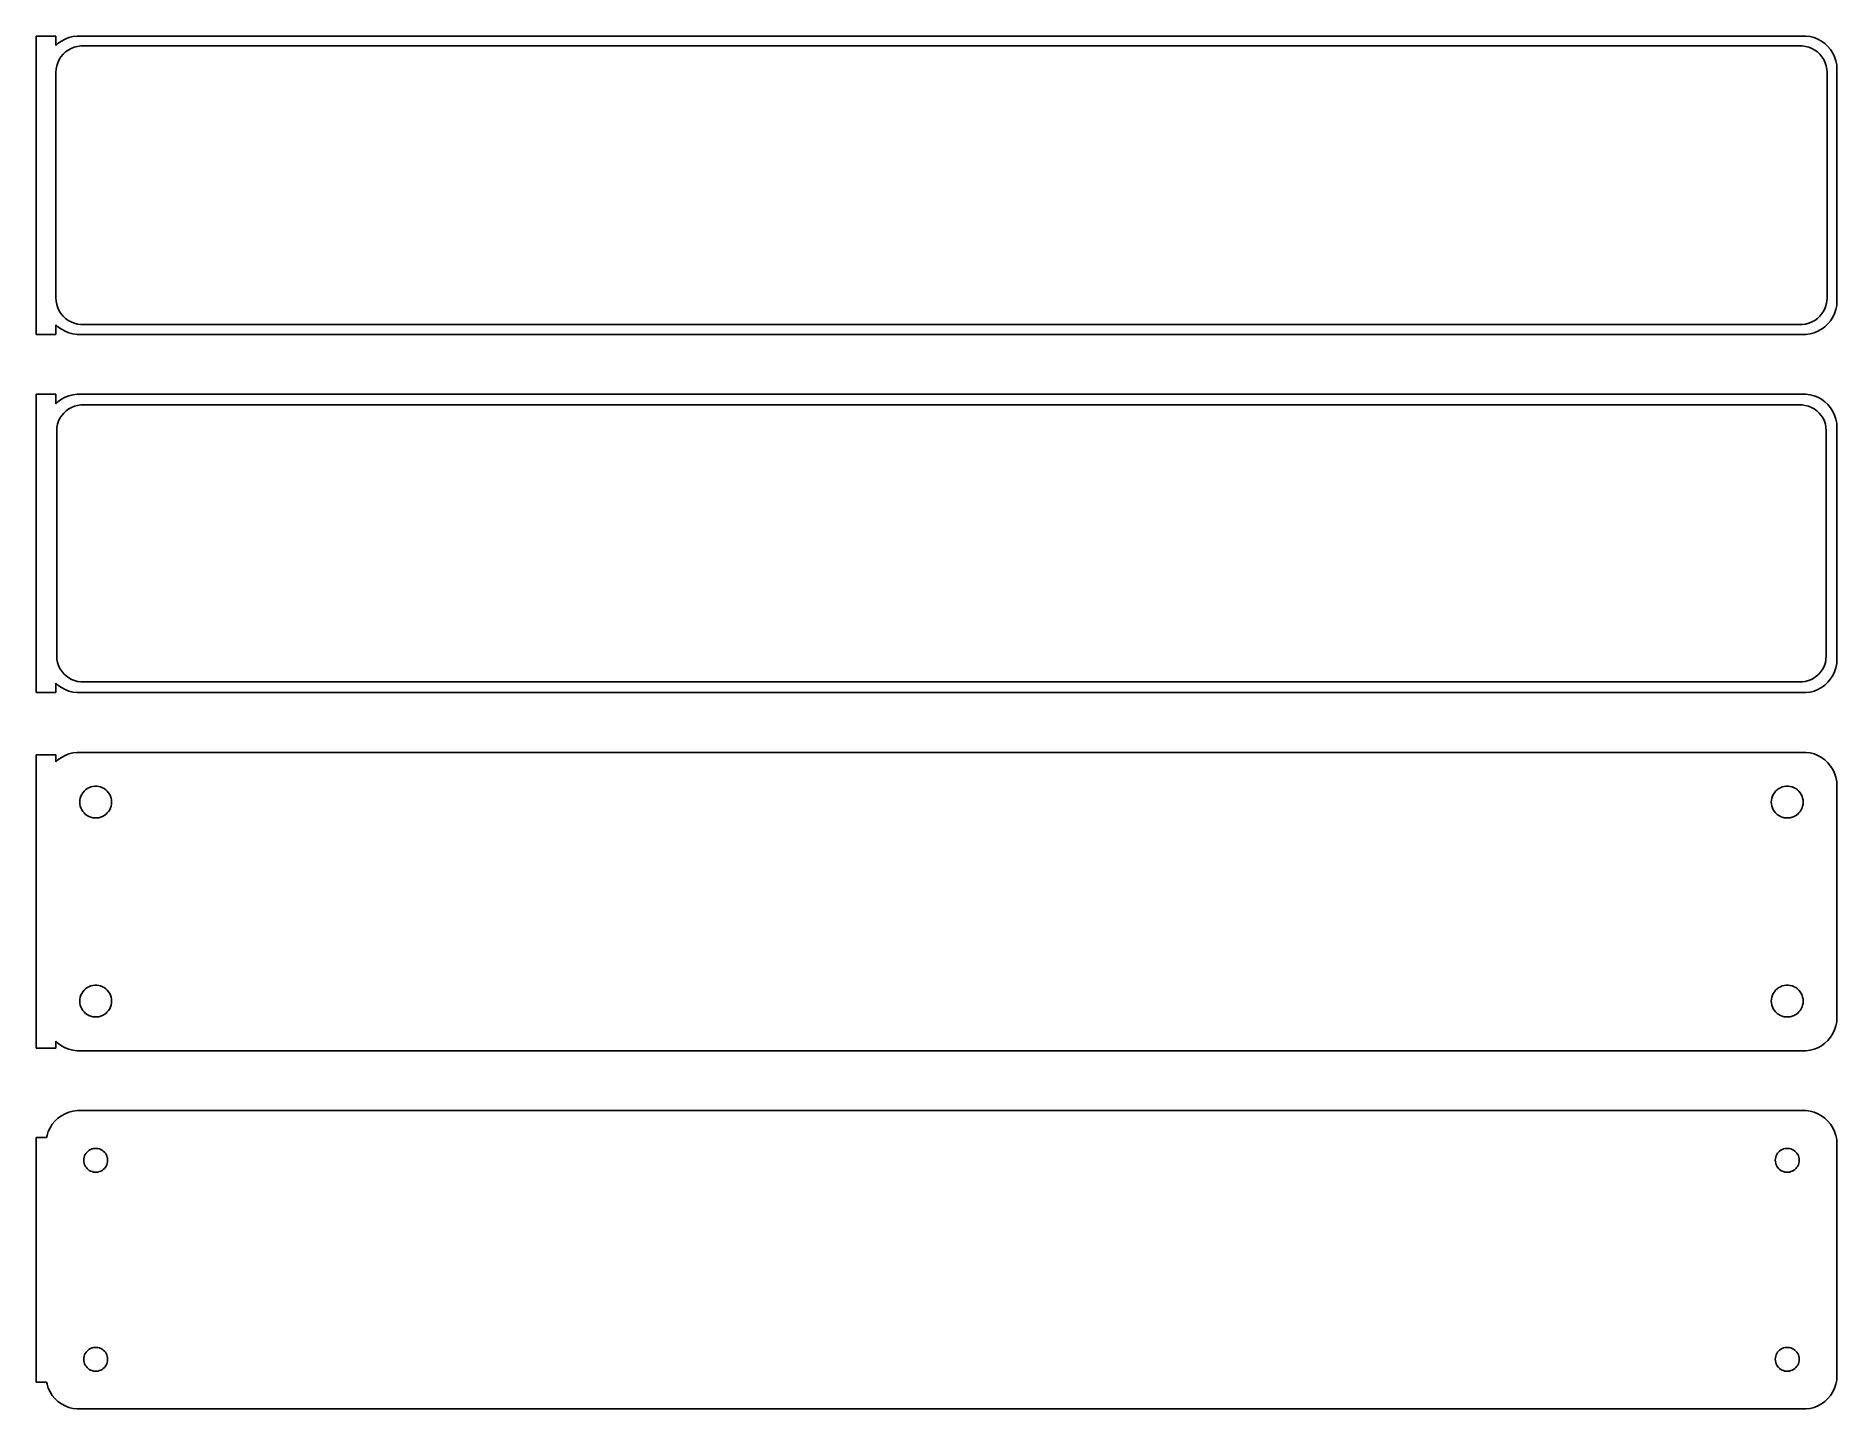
# Model space of a CAD drawing. Header units: metres. Extents: x -136 to 135, y 140 to 346.
import ezdxf

# ---------------------------------------------------------------- set-up
doc = ezdxf.new("R2010")
doc.units = ezdxf.units.M

msp = doc.modelspace()

# ---------------------------------------------------------------- linework, layer by layer
for p, q in [((-133.5, 346.49), (-136.5, 346.49)), ((-136.5, 346.49), (-136.5, 301.51)), ((-133.5, 345.059), (-133.5, 346.49)), ((-133.187, 345.353), (-133.5, 345.059)), ((-132.679, 345.722), (-133.187, 345.353)), ((-132.129, 346.024), (-132.679, 345.722)), ((-131.545, 346.255), (-132.129, 346.024)), ((-130.937, 346.411), (-131.545, 346.255)), ((-130.314, 346.49), (-130.937, 346.411)), ((-130.736, 344.804), (-130.25, 344.929)), ((130.314, 346.49), (-130.314, 346.49)), ((-130.25, 344.929), (-129.751, 344.992)), ((-129.751, 344.992), (129.751, 344.992)), ((129.751, 344.992), (130.25, 344.929)), ((130.25, 344.929), (130.736, 344.804)), ((130.937, 346.411), (130.314, 346.49)), ((131.545, 346.255), (130.937, 346.411)), ((132.129, 346.024), (131.545, 346.255)), ((132.679, 345.722), (132.129, 346.024)), ((133.187, 345.353), (132.679, 345.722)), ((133.645, 344.923), (133.187, 345.353)), ((134.045, 344.439), (133.645, 344.923)), ((-133.374, 341.995), (-133.219, 342.472)), ((-133.219, 342.472), (-133.005, 342.927)), ((-133.005, 342.927), (-132.736, 343.351)), ((-132.736, 343.351), (-132.416, 343.738)), ((-132.416, 343.738), (-132.05, 344.082)), ((-132.05, 344.082), (-131.643, 344.377)), ((-131.643, 344.377), (-131.203, 344.619)), ((-131.203, 344.619), (-130.736, 344.804)), ((130.736, 344.804), (131.203, 344.619)), ((131.203, 344.619), (131.643, 344.377)), ((131.643, 344.377), (132.05, 344.082)), ((132.05, 344.082), (132.416, 343.738)), ((132.416, 343.738), (132.736, 343.351)), ((132.736, 343.351), (133.005, 342.927)), ((133.005, 342.927), (133.219, 342.472)), ((133.219, 342.472), (133.374, 341.995)), ((134.382, 343.909), (134.045, 344.439)), ((134.649, 343.341), (134.382, 343.909)), ((134.843, 342.743), (134.649, 343.341)), ((134.961, 342.127), (134.843, 342.743)), ((135, 341.5), (134.961, 342.127)), ((-133.5, 341), (-133.468, 341.501)), ((-133.5, 307), (-133.5, 341)), ((-133.468, 341.501), (-133.374, 341.995)), ((133.374, 341.995), (133.468, 341.501)), ((133.468, 341.501), (133.5, 341)), ((133.5, 341), (133.5, 307)), ((135, 306.5), (135, 341.5)), ((-133.468, 306.499), (-133.5, 307)), ((133.5, 307), (133.468, 306.499)), ((-133.374, 306.005), (-133.468, 306.499)), ((-133.219, 305.528), (-133.374, 306.005)), ((-133.005, 305.073), (-133.219, 305.528)), ((-132.736, 304.649), (-133.005, 305.073)), ((-132.416, 304.262), (-132.736, 304.649)), ((-132.05, 303.918), (-132.416, 304.262)), ((132.416, 304.262), (132.05, 303.918)), ((132.736, 304.649), (132.416, 304.262)), ((133.005, 305.073), (132.736, 304.649)), ((133.219, 305.528), (133.005, 305.073)), ((133.374, 306.005), (133.219, 305.528)), ((133.468, 306.499), (133.374, 306.005)), ((134.045, 303.561), (134.382, 304.091)), ((134.382, 304.091), (134.649, 304.659)), ((134.649, 304.659), (134.843, 305.257)), ((134.843, 305.257), (134.961, 305.873)), ((134.961, 305.873), (135, 306.5)), ((-136.5, 301.51), (-133.5, 301.51)), ((-133.5, 302.941), (-133.187, 302.647)), ((-133.5, 301.51), (-133.5, 302.941)), ((-133.187, 302.647), (-132.679, 302.278)), ((-132.679, 302.278), (-132.129, 301.976)), ((-132.129, 301.976), (-131.545, 301.745)), ((-131.643, 303.623), (-132.05, 303.918)), ((-131.203, 303.381), (-131.643, 303.623)), ((-131.545, 301.745), (-130.937, 301.589)), ((-130.736, 303.196), (-131.203, 303.381)), ((-130.937, 301.589), (-130.314, 301.51)), ((-130.25, 303.071), (-130.736, 303.196)), ((-130.314, 301.51), (130.314, 301.51)), ((-129.751, 303.008), (-130.25, 303.071)), ((129.751, 303.008), (-129.751, 303.008)), ((130.25, 303.071), (129.751, 303.008)), ((130.736, 303.196), (130.25, 303.071)), ((130.314, 301.51), (130.937, 301.589)), ((131.203, 303.381), (130.736, 303.196)), ((130.937, 301.589), (131.545, 301.745)), ((131.643, 303.623), (131.203, 303.381)), ((131.545, 301.745), (132.129, 301.976)), ((132.05, 303.918), (131.643, 303.623)), ((132.129, 301.976), (132.679, 302.278)), ((132.679, 302.278), (133.187, 302.647)), ((133.187, 302.647), (133.645, 303.077)), ((133.645, 303.077), (134.045, 303.561)), ((-133.5, 292.49), (-136.5, 292.49)), ((-136.5, 292.49), (-136.5, 247.51)), ((-133.5, 291.059), (-133.5, 292.49)), ((-133.187, 291.353), (-133.5, 291.059)), ((-132.679, 291.722), (-133.187, 291.353)), ((-132.129, 292.024), (-132.679, 291.722)), ((-131.545, 292.255), (-132.129, 292.024)), ((-130.937, 292.411), (-131.545, 292.255)), ((-131.149, 290.504), (-130.697, 290.683)), ((-130.314, 292.49), (-130.937, 292.411)), ((-130.697, 290.683), (-130.226, 290.804)), ((130.314, 292.49), (-130.314, 292.49)), ((-130.226, 290.804), (-129.743, 290.865)), ((-129.743, 290.865), (129.743, 290.865)), ((129.743, 290.865), (130.226, 290.804)), ((130.226, 290.804), (130.697, 290.683)), ((130.937, 292.411), (130.314, 292.49)), ((130.697, 290.683), (131.149, 290.504)), ((131.545, 292.255), (130.937, 292.411)), ((132.129, 292.024), (131.545, 292.255)), ((132.679, 291.722), (132.129, 292.024)), ((133.187, 291.353), (132.679, 291.722)), ((133.645, 290.923), (133.187, 291.353)), ((134.045, 290.439), (133.645, 290.923)), ((-133.342, 287.485), (-133.251, 287.963)), ((-133.251, 287.963), (-133.101, 288.426)), ((-133.101, 288.426), (-132.894, 288.866)), ((-132.894, 288.866), (-132.633, 289.276)), ((-132.633, 289.276), (-132.323, 289.651)), ((-132.323, 289.651), (-131.969, 289.984)), ((-131.969, 289.984), (-131.575, 290.27)), ((-131.575, 290.27), (-131.149, 290.504)), ((131.149, 290.504), (131.575, 290.27)), ((131.575, 290.27), (131.969, 289.984)), ((131.969, 289.984), (132.323, 289.651)), ((132.323, 289.651), (132.633, 289.276)), ((132.633, 289.276), (132.894, 288.866)), ((132.894, 288.866), (133.101, 288.426)), ((133.101, 288.426), (133.251, 287.963)), ((133.251, 287.963), (133.342, 287.485)), ((134.382, 289.909), (134.045, 290.439)), ((134.649, 289.341), (134.382, 289.909)), ((134.843, 288.743), (134.649, 289.341)), ((134.961, 288.127), (134.843, 288.743)), ((135, 287.5), (134.961, 288.127)), ((-133.373, 287), (-133.342, 287.485)), ((-133.373, 253), (-133.373, 287)), ((133.342, 287.485), (133.373, 287)), ((133.373, 287), (133.373, 253)), ((135, 252.5), (135, 287.5)), ((-133.342, 252.515), (-133.373, 253)), ((-133.251, 252.037), (-133.342, 252.515)), ((133.342, 252.515), (133.251, 252.037)), ((133.373, 253), (133.342, 252.515)), ((134.961, 251.873), (135, 252.5)), ((-133.101, 251.574), (-133.251, 252.037)), ((-132.894, 251.134), (-133.101, 251.574)), ((-132.633, 250.724), (-132.894, 251.134)), ((-132.323, 250.349), (-132.633, 250.724)), ((-131.969, 250.016), (-132.323, 250.349)), ((-131.575, 249.73), (-131.969, 250.016)), ((131.969, 250.016), (131.575, 249.73)), ((132.323, 250.349), (131.969, 250.016)), ((132.633, 250.724), (132.323, 250.349)), ((132.894, 251.134), (132.633, 250.724)), ((133.101, 251.574), (132.894, 251.134)), ((133.251, 252.037), (133.101, 251.574)), ((134.045, 249.561), (134.382, 250.091)), ((134.382, 250.091), (134.649, 250.659)), ((134.649, 250.659), (134.843, 251.257)), ((134.843, 251.257), (134.961, 251.873)), ((-136.5, 247.51), (-133.5, 247.51)), ((-133.5, 248.941), (-133.187, 248.647)), ((-133.5, 247.51), (-133.5, 248.941)), ((-133.187, 248.647), (-132.679, 248.278)), ((-132.679, 248.278), (-132.129, 247.976)), ((-132.129, 247.976), (-131.545, 247.745)), ((-131.149, 249.496), (-131.575, 249.73)), ((-131.545, 247.745), (-130.937, 247.589)), ((-130.697, 249.317), (-131.149, 249.496)), ((-130.937, 247.589), (-130.314, 247.51)), ((-130.226, 249.196), (-130.697, 249.317)), ((-130.314, 247.51), (130.314, 247.51)), ((-129.743, 249.135), (-130.226, 249.196)), ((129.743, 249.135), (-129.743, 249.135)), ((130.226, 249.196), (129.743, 249.135)), ((130.697, 249.317), (130.226, 249.196)), ((130.314, 247.51), (130.937, 247.589)), ((131.149, 249.496), (130.697, 249.317)), ((130.937, 247.589), (131.545, 247.745)), ((131.575, 249.73), (131.149, 249.496)), ((131.545, 247.745), (132.129, 247.976)), ((132.129, 247.976), (132.679, 248.278)), ((132.679, 248.278), (133.187, 248.647)), ((133.187, 248.647), (133.645, 249.077)), ((133.645, 249.077), (134.045, 249.561)), ((-133.5, 238.115), (-136.5, 238.115)), ((-136.5, 238.115), (-136.5, 193.885)), ((-133.5, 237.059), (-133.5, 238.115)), ((-133.187, 237.353), (-133.5, 237.059)), ((-132.679, 237.722), (-133.187, 237.353)), ((-132.129, 238.024), (-132.679, 237.722)), ((-131.545, 238.255), (-132.129, 238.024)), ((-130.937, 238.411), (-131.545, 238.255)), ((-130.314, 238.49), (-130.937, 238.411)), ((130.314, 238.49), (-130.314, 238.49)), ((130.937, 238.411), (130.314, 238.49)), ((131.545, 238.255), (130.937, 238.411)), ((132.129, 238.024), (131.545, 238.255)), ((132.679, 237.722), (132.129, 238.024)), ((133.187, 237.353), (132.679, 237.722)), ((133.645, 236.923), (133.187, 237.353)), ((134.045, 236.439), (133.645, 236.923)), ((134.382, 235.909), (134.045, 236.439)), ((134.649, 235.341), (134.382, 235.909)), ((134.843, 234.743), (134.649, 235.341)), ((134.961, 234.127), (134.843, 234.743)), ((135, 233.5), (134.961, 234.127)), ((135, 198.5), (135, 233.5)), ((-129.9, 231), (-129.881, 231.301)), ((-129.881, 230.699), (-129.9, 231)), ((-129.881, 231.301), (-129.825, 231.597)), ((-129.825, 231.597), (-129.731, 231.883)), ((-129.731, 231.883), (-129.603, 232.156)), ((-129.603, 232.156), (-129.442, 232.411)), ((-129.442, 232.411), (-129.25, 232.643)), ((-129.25, 232.643), (-129.03, 232.849)), ((-129.03, 232.849), (-128.786, 233.026)), ((-128.786, 233.026), (-128.522, 233.172)), ((-128.522, 233.172), (-128.242, 233.283)), ((-128.242, 233.283), (-127.95, 233.357)), ((-127.95, 233.357), (-127.651, 233.395)), ((-127.651, 233.395), (-127.349, 233.395)), ((-127.349, 233.395), (-127.05, 233.357)), ((-127.05, 233.357), (-126.758, 233.283)), ((-126.758, 233.283), (-126.478, 233.172)), ((-126.478, 233.172), (-126.214, 233.026)), ((-126.214, 233.026), (-125.97, 232.849)), ((-125.97, 232.849), (-125.75, 232.643)), ((-125.75, 232.643), (-125.558, 232.411)), ((-125.558, 232.411), (-125.397, 232.156)), ((-125.397, 232.156), (-125.269, 231.883)), ((-125.269, 231.883), (-125.175, 231.597)), ((-125.175, 231.597), (-125.119, 231.301)), ((-125.119, 231.301), (-125.1, 231)), ((-125.1, 231), (-125.119, 230.699)), ((125.1, 231), (125.119, 231.301)), ((125.119, 230.699), (125.1, 231)), ((125.119, 231.301), (125.175, 231.597)), ((125.175, 231.597), (125.269, 231.883)), ((125.269, 231.883), (125.397, 232.156)), ((125.397, 232.156), (125.558, 232.411)), ((125.558, 232.411), (125.75, 232.643)), ((125.75, 232.643), (125.97, 232.849)), ((125.97, 232.849), (126.214, 233.026)), ((126.214, 233.026), (126.478, 233.172)), ((126.478, 233.172), (126.758, 233.283)), ((126.758, 233.283), (127.05, 233.357)), ((127.05, 233.357), (127.349, 233.395)), ((127.349, 233.395), (127.651, 233.395)), ((127.651, 233.395), (127.95, 233.357)), ((127.95, 233.357), (128.242, 233.283)), ((128.242, 233.283), (128.522, 233.172)), ((128.522, 233.172), (128.786, 233.026)), ((128.786, 233.026), (129.03, 232.849)), ((129.03, 232.849), (129.25, 232.643)), ((129.25, 232.643), (129.442, 232.411)), ((129.442, 232.411), (129.603, 232.156)), ((129.603, 232.156), (129.731, 231.883)), ((129.731, 231.883), (129.825, 231.597)), ((129.825, 231.597), (129.881, 231.301)), ((129.881, 231.301), (129.9, 231)), ((129.9, 231), (129.881, 230.699)), ((-129.825, 230.403), (-129.881, 230.699)), ((-129.731, 230.117), (-129.825, 230.403)), ((-129.603, 229.844), (-129.731, 230.117)), ((-129.442, 229.589), (-129.603, 229.844)), ((-129.25, 229.357), (-129.442, 229.589)), ((-129.03, 229.151), (-129.25, 229.357)), ((-128.786, 228.974), (-129.03, 229.151)), ((-128.522, 228.828), (-128.786, 228.974)), ((-128.242, 228.717), (-128.522, 228.828)), ((-127.95, 228.643), (-128.242, 228.717)), ((-127.651, 228.605), (-127.95, 228.643)), ((-127.349, 228.605), (-127.651, 228.605)), ((-127.05, 228.643), (-127.349, 228.605)), ((-126.758, 228.717), (-127.05, 228.643)), ((-126.478, 228.828), (-126.758, 228.717)), ((-126.214, 228.974), (-126.478, 228.828)), ((-125.97, 229.151), (-126.214, 228.974)), ((-125.75, 229.357), (-125.97, 229.151)), ((-125.558, 229.589), (-125.75, 229.357)), ((-125.397, 229.844), (-125.558, 229.589)), ((-125.269, 230.117), (-125.397, 229.844)), ((-125.175, 230.403), (-125.269, 230.117)), ((-125.119, 230.699), (-125.175, 230.403)), ((125.175, 230.403), (125.119, 230.699)), ((125.269, 230.117), (125.175, 230.403)), ((125.397, 229.844), (125.269, 230.117)), ((125.558, 229.589), (125.397, 229.844)), ((125.75, 229.357), (125.558, 229.589)), ((125.97, 229.151), (125.75, 229.357)), ((126.214, 228.974), (125.97, 229.151)), ((126.478, 228.828), (126.214, 228.974)), ((126.758, 228.717), (126.478, 228.828)), ((127.05, 228.643), (126.758, 228.717)), ((127.349, 228.605), (127.05, 228.643)), ((127.651, 228.605), (127.349, 228.605)), ((127.95, 228.643), (127.651, 228.605)), ((128.242, 228.717), (127.95, 228.643)), ((128.522, 228.828), (128.242, 228.717)), ((128.786, 228.974), (128.522, 228.828)), ((129.03, 229.151), (128.786, 228.974)), ((129.25, 229.357), (129.03, 229.151)), ((129.442, 229.589), (129.25, 229.357)), ((129.603, 229.844), (129.442, 229.589)), ((129.731, 230.117), (129.603, 229.844)), ((129.825, 230.403), (129.731, 230.117)), ((129.881, 230.699), (129.825, 230.403)), ((-129.9, 201), (-129.881, 201.301)), ((-129.881, 200.699), (-129.9, 201)), ((-129.881, 201.301), (-129.825, 201.597)), ((-129.825, 201.597), (-129.731, 201.883)), ((-129.731, 201.883), (-129.603, 202.156)), ((-129.603, 202.156), (-129.442, 202.411)), ((-129.442, 202.411), (-129.25, 202.643)), ((-129.25, 202.643), (-129.03, 202.849)), ((-129.03, 202.849), (-128.786, 203.026)), ((-128.786, 203.026), (-128.522, 203.172)), ((-128.522, 203.172), (-128.242, 203.283)), ((-128.242, 203.283), (-127.95, 203.357)), ((-127.95, 203.357), (-127.651, 203.395)), ((-127.651, 203.395), (-127.349, 203.395)), ((-127.349, 203.395), (-127.05, 203.357)), ((-127.05, 203.357), (-126.758, 203.283)), ((-126.758, 203.283), (-126.478, 203.172)), ((-126.478, 203.172), (-126.214, 203.026)), ((-126.214, 203.026), (-125.97, 202.849)), ((-125.97, 202.849), (-125.75, 202.643)), ((-125.75, 202.643), (-125.558, 202.411)), ((-125.558, 202.411), (-125.397, 202.156)), ((-125.397, 202.156), (-125.269, 201.883)), ((-125.269, 201.883), (-125.175, 201.597)), ((-125.175, 201.597), (-125.119, 201.301)), ((-125.119, 201.301), (-125.1, 201)), ((-125.1, 201), (-125.119, 200.699)), ((125.1, 201), (125.119, 201.301)), ((125.119, 200.699), (125.1, 201)), ((125.119, 201.301), (125.175, 201.597)), ((125.175, 201.597), (125.269, 201.883)), ((125.269, 201.883), (125.397, 202.156)), ((125.397, 202.156), (125.558, 202.411)), ((125.558, 202.411), (125.75, 202.643)), ((125.75, 202.643), (125.97, 202.849)), ((125.97, 202.849), (126.214, 203.026)), ((126.214, 203.026), (126.478, 203.172)), ((126.478, 203.172), (126.758, 203.283)), ((126.758, 203.283), (127.05, 203.357)), ((127.05, 203.357), (127.349, 203.395)), ((127.349, 203.395), (127.651, 203.395)), ((127.651, 203.395), (127.95, 203.357)), ((127.95, 203.357), (128.242, 203.283)), ((128.242, 203.283), (128.522, 203.172)), ((128.522, 203.172), (128.786, 203.026)), ((128.786, 203.026), (129.03, 202.849)), ((129.03, 202.849), (129.25, 202.643)), ((129.25, 202.643), (129.442, 202.411)), ((129.442, 202.411), (129.603, 202.156)), ((129.603, 202.156), (129.731, 201.883)), ((129.731, 201.883), (129.825, 201.597)), ((129.825, 201.597), (129.881, 201.301)), ((129.881, 201.301), (129.9, 201)), ((129.9, 201), (129.881, 200.699)), ((-129.825, 200.403), (-129.881, 200.699)), ((-129.731, 200.117), (-129.825, 200.403)), ((-129.603, 199.844), (-129.731, 200.117)), ((-129.442, 199.589), (-129.603, 199.844)), ((-129.25, 199.357), (-129.442, 199.589)), ((-129.03, 199.151), (-129.25, 199.357)), ((-128.786, 198.974), (-129.03, 199.151)), ((-128.522, 198.828), (-128.786, 198.974)), ((-128.242, 198.717), (-128.522, 198.828)), ((-127.95, 198.643), (-128.242, 198.717)), ((-127.651, 198.605), (-127.95, 198.643)), ((-127.349, 198.605), (-127.651, 198.605)), ((-127.05, 198.643), (-127.349, 198.605)), ((-126.758, 198.717), (-127.05, 198.643)), ((-126.478, 198.828), (-126.758, 198.717)), ((-126.214, 198.974), (-126.478, 198.828)), ((-125.97, 199.151), (-126.214, 198.974)), ((-125.75, 199.357), (-125.97, 199.151)), ((-125.558, 199.589), (-125.75, 199.357)), ((-125.397, 199.844), (-125.558, 199.589)), ((-125.269, 200.117), (-125.397, 199.844)), ((-125.175, 200.403), (-125.269, 200.117)), ((-125.119, 200.699), (-125.175, 200.403)), ((125.175, 200.403), (125.119, 200.699)), ((125.269, 200.117), (125.175, 200.403)), ((125.397, 199.844), (125.269, 200.117)), ((125.558, 199.589), (125.397, 199.844)), ((125.75, 199.357), (125.558, 199.589)), ((125.97, 199.151), (125.75, 199.357)), ((126.214, 198.974), (125.97, 199.151)), ((126.478, 198.828), (126.214, 198.974)), ((126.758, 198.717), (126.478, 198.828)), ((127.05, 198.643), (126.758, 198.717)), ((127.349, 198.605), (127.05, 198.643)), ((127.651, 198.605), (127.349, 198.605)), ((127.95, 198.643), (127.651, 198.605)), ((128.242, 198.717), (127.95, 198.643)), ((128.522, 198.828), (128.242, 198.717)), ((128.786, 198.974), (128.522, 198.828)), ((129.03, 199.151), (128.786, 198.974)), ((129.25, 199.357), (129.03, 199.151)), ((129.442, 199.589), (129.25, 199.357)), ((129.603, 199.844), (129.442, 199.589)), ((129.731, 200.117), (129.603, 199.844)), ((129.825, 200.403), (129.731, 200.117)), ((129.881, 200.699), (129.825, 200.403)), ((134.961, 197.873), (135, 198.5)), ((133.645, 195.077), (134.045, 195.561)), ((134.045, 195.561), (134.382, 196.091)), ((134.382, 196.091), (134.649, 196.659)), ((134.649, 196.659), (134.843, 197.257)), ((134.843, 197.257), (134.961, 197.873)), ((-136.5, 193.885), (-133.5, 193.885)), ((-133.5, 193.885), (-133.5, 194.941)), ((-133.5, 194.941), (-133.187, 194.647)), ((-133.187, 194.647), (-132.679, 194.278)), ((-132.679, 194.278), (-132.129, 193.976)), ((-132.129, 193.976), (-131.545, 193.745)), ((-131.545, 193.745), (-130.937, 193.589)), ((-130.937, 193.589), (-130.314, 193.51)), ((-130.314, 193.51), (130.314, 193.51)), ((130.314, 193.51), (130.937, 193.589)), ((130.937, 193.589), (131.545, 193.745)), ((131.545, 193.745), (132.129, 193.976)), ((132.129, 193.976), (132.679, 194.278)), ((132.679, 194.278), (133.187, 194.647)), ((133.187, 194.647), (133.645, 195.077)), ((-134.382, 181.909), (-134.649, 181.341)), ((-134.045, 182.439), (-134.382, 181.909)), ((-133.645, 182.923), (-134.045, 182.439)), ((-133.187, 183.353), (-133.645, 182.923)), ((-132.679, 183.722), (-133.187, 183.353)), ((-132.129, 184.024), (-132.679, 183.722)), ((-131.545, 184.255), (-132.129, 184.024)), ((-130.937, 184.411), (-131.545, 184.255)), ((-130.314, 184.49), (-130.937, 184.411)), ((130.314, 184.49), (-130.314, 184.49)), ((130.937, 184.411), (130.314, 184.49)), ((131.545, 184.255), (130.937, 184.411)), ((132.129, 184.024), (131.545, 184.255)), ((132.679, 183.722), (132.129, 184.024)), ((133.187, 183.353), (132.679, 183.722)), ((133.645, 182.923), (133.187, 183.353)), ((134.045, 182.439), (133.645, 182.923)), ((134.382, 181.909), (134.045, 182.439)), ((134.649, 181.341), (134.382, 181.909)), ((-134.9, 180.444), (-136.5, 180.444)), ((-136.5, 180.444), (-136.5, 143.556)), ((-134.843, 180.743), (-134.9, 180.444)), ((-134.649, 181.341), (-134.843, 180.743)), ((134.843, 180.743), (134.649, 181.341)), ((134.961, 180.127), (134.843, 180.743)), ((135, 179.5), (134.961, 180.127)), ((135, 144.5), (135, 179.5)), ((-129.3, 177), (-129.286, 177.226)), ((-129.286, 176.774), (-129.3, 177)), ((-129.286, 177.226), (-129.243, 177.448)), ((-129.243, 176.552), (-129.286, 176.774)), ((-129.243, 177.448), (-129.174, 177.663)), ((-129.174, 176.337), (-129.243, 176.552)), ((-129.174, 177.663), (-129.077, 177.867)), ((-129.077, 177.867), (-128.956, 178.058)), ((-128.956, 178.058), (-128.812, 178.232)), ((-128.812, 178.232), (-128.647, 178.387)), ((-128.647, 178.387), (-128.464, 178.52)), ((-128.464, 178.52), (-128.266, 178.629)), ((-128.266, 178.629), (-128.056, 178.712)), ((-128.056, 178.712), (-127.837, 178.768)), ((-127.837, 178.768), (-127.613, 178.796)), ((-127.613, 178.796), (-127.387, 178.796)), ((-127.387, 178.796), (-127.163, 178.768)), ((-127.163, 178.768), (-126.944, 178.712)), ((-126.944, 178.712), (-126.734, 178.629)), ((-126.734, 178.629), (-126.536, 178.52)), ((-126.536, 178.52), (-126.353, 178.387)), ((-126.353, 178.387), (-126.188, 178.232)), ((-126.188, 178.232), (-126.044, 178.058)), ((-126.044, 178.058), (-125.923, 177.867)), ((-125.923, 177.867), (-125.826, 177.663)), ((-125.826, 177.663), (-125.757, 177.448)), ((-125.757, 176.552), (-125.826, 176.337)), ((-125.757, 177.448), (-125.714, 177.226)), ((-125.714, 176.774), (-125.757, 176.552)), ((-125.714, 177.226), (-125.7, 177)), ((-125.7, 177), (-125.714, 176.774)), ((125.7, 177), (125.714, 177.226)), ((125.714, 176.774), (125.7, 177)), ((125.714, 177.226), (125.757, 177.448)), ((125.757, 176.552), (125.714, 176.774)), ((125.757, 177.448), (125.826, 177.663)), ((125.826, 176.337), (125.757, 176.552)), ((125.826, 177.663), (125.923, 177.867)), ((125.923, 177.867), (126.044, 178.058)), ((126.044, 178.058), (126.188, 178.232)), ((126.188, 178.232), (126.353, 178.387)), ((126.353, 178.387), (126.536, 178.52)), ((126.536, 178.52), (126.734, 178.629)), ((126.734, 178.629), (126.944, 178.712)), ((126.944, 178.712), (127.163, 178.768)), ((127.163, 178.768), (127.387, 178.796)), ((127.387, 178.796), (127.613, 178.796)), ((127.613, 178.796), (127.837, 178.768)), ((127.837, 178.768), (128.056, 178.712)), ((128.056, 178.712), (128.266, 178.629)), ((128.266, 178.629), (128.464, 178.52)), ((128.464, 178.52), (128.647, 178.387)), ((128.647, 178.387), (128.812, 178.232)), ((128.812, 178.232), (128.956, 178.058)), ((128.956, 178.058), (129.077, 177.867)), ((129.077, 177.867), (129.174, 177.663)), ((129.174, 177.663), (129.243, 177.448)), ((129.243, 176.552), (129.174, 176.337)), ((129.243, 177.448), (129.286, 177.226)), ((129.286, 176.774), (129.243, 176.552)), ((129.286, 177.226), (129.3, 177)), ((129.3, 177), (129.286, 176.774)), ((-129.077, 176.133), (-129.174, 176.337)), ((-128.956, 175.942), (-129.077, 176.133)), ((-128.812, 175.768), (-128.956, 175.942)), ((-128.647, 175.613), (-128.812, 175.768)), ((-128.464, 175.48), (-128.647, 175.613)), ((-128.266, 175.371), (-128.464, 175.48)), ((-128.056, 175.288), (-128.266, 175.371)), ((-127.837, 175.232), (-128.056, 175.288)), ((-127.613, 175.204), (-127.837, 175.232)), ((-127.387, 175.204), (-127.613, 175.204)), ((-127.163, 175.232), (-127.387, 175.204)), ((-126.944, 175.288), (-127.163, 175.232)), ((-126.734, 175.371), (-126.944, 175.288)), ((-126.536, 175.48), (-126.734, 175.371)), ((-126.353, 175.613), (-126.536, 175.48)), ((-126.188, 175.768), (-126.353, 175.613)), ((-126.044, 175.942), (-126.188, 175.768)), ((-125.923, 176.133), (-126.044, 175.942)), ((-125.826, 176.337), (-125.923, 176.133)), ((125.923, 176.133), (125.826, 176.337)), ((126.044, 175.942), (125.923, 176.133)), ((126.188, 175.768), (126.044, 175.942)), ((126.353, 175.613), (126.188, 175.768)), ((126.536, 175.48), (126.353, 175.613)), ((126.734, 175.371), (126.536, 175.48)), ((126.944, 175.288), (126.734, 175.371)), ((127.163, 175.232), (126.944, 175.288)), ((127.387, 175.204), (127.163, 175.232)), ((127.613, 175.204), (127.387, 175.204)), ((127.837, 175.232), (127.613, 175.204)), ((128.056, 175.288), (127.837, 175.232)), ((128.266, 175.371), (128.056, 175.288)), ((128.464, 175.48), (128.266, 175.371)), ((128.647, 175.613), (128.464, 175.48)), ((128.812, 175.768), (128.647, 175.613)), ((128.956, 175.942), (128.812, 175.768)), ((129.077, 176.133), (128.956, 175.942)), ((129.174, 176.337), (129.077, 176.133)), ((-129.3, 147), (-129.286, 147.226)), ((-129.286, 146.774), (-129.3, 147)), ((-129.286, 147.226), (-129.243, 147.448)), ((-129.243, 146.552), (-129.286, 146.774)), ((-129.243, 147.448), (-129.174, 147.663)), ((-129.174, 147.663), (-129.077, 147.867)), ((-129.077, 147.867), (-128.956, 148.058)), ((-128.956, 148.058), (-128.812, 148.232)), ((-128.812, 148.232), (-128.647, 148.387)), ((-128.647, 148.387), (-128.464, 148.52)), ((-128.464, 148.52), (-128.266, 148.629)), ((-128.266, 148.629), (-128.056, 148.712)), ((-128.056, 148.712), (-127.837, 148.768)), ((-127.837, 148.768), (-127.613, 148.796)), ((-127.613, 148.796), (-127.387, 148.796)), ((-127.387, 148.796), (-127.163, 148.768)), ((-127.163, 148.768), (-126.944, 148.712)), ((-126.944, 148.712), (-126.734, 148.629)), ((-126.734, 148.629), (-126.536, 148.52)), ((-126.536, 148.52), (-126.353, 148.387)), ((-126.353, 148.387), (-126.188, 148.232)), ((-126.188, 148.232), (-126.044, 148.058)), ((-126.044, 148.058), (-125.923, 147.867)), ((-125.923, 147.867), (-125.826, 147.663)), ((-125.826, 147.663), (-125.757, 147.448)), ((-125.757, 147.448), (-125.714, 147.226)), ((-125.714, 146.774), (-125.757, 146.552)), ((-125.714, 147.226), (-125.7, 147)), ((-125.7, 147), (-125.714, 146.774)), ((125.7, 147), (125.714, 147.226)), ((125.714, 146.774), (125.7, 147)), ((125.714, 147.226), (125.757, 147.448)), ((125.757, 146.552), (125.714, 146.774)), ((125.757, 147.448), (125.826, 147.663)), ((125.826, 147.663), (125.923, 147.867)), ((125.923, 147.867), (126.044, 148.058)), ((126.044, 148.058), (126.188, 148.232)), ((126.188, 148.232), (126.353, 148.387)), ((126.353, 148.387), (126.536, 148.52)), ((126.536, 148.52), (126.734, 148.629)), ((126.734, 148.629), (126.944, 148.712)), ((126.944, 148.712), (127.163, 148.768)), ((127.163, 148.768), (127.387, 148.796)), ((127.387, 148.796), (127.613, 148.796)), ((127.613, 148.796), (127.837, 148.768)), ((127.837, 148.768), (128.056, 148.712)), ((128.056, 148.712), (128.266, 148.629)), ((128.266, 148.629), (128.464, 148.52)), ((128.464, 148.52), (128.647, 148.387)), ((128.647, 148.387), (128.812, 148.232)), ((128.812, 148.232), (128.956, 148.058)), ((128.956, 148.058), (129.077, 147.867)), ((129.077, 147.867), (129.174, 147.663)), ((129.174, 147.663), (129.243, 147.448)), ((129.243, 147.448), (129.286, 147.226)), ((129.286, 146.774), (129.243, 146.552)), ((129.286, 147.226), (129.3, 147)), ((129.3, 147), (129.286, 146.774)), ((-129.174, 146.337), (-129.243, 146.552)), ((-129.077, 146.133), (-129.174, 146.337)), ((-128.956, 145.942), (-129.077, 146.133)), ((-128.812, 145.768), (-128.956, 145.942)), ((-128.647, 145.613), (-128.812, 145.768)), ((-128.464, 145.48), (-128.647, 145.613)), ((-128.266, 145.371), (-128.464, 145.48)), ((-128.056, 145.288), (-128.266, 145.371)), ((-127.837, 145.232), (-128.056, 145.288)), ((-127.613, 145.204), (-127.837, 145.232)), ((-127.387, 145.204), (-127.613, 145.204)), ((-127.163, 145.232), (-127.387, 145.204)), ((-126.944, 145.288), (-127.163, 145.232)), ((-126.734, 145.371), (-126.944, 145.288)), ((-126.536, 145.48), (-126.734, 145.371)), ((-126.353, 145.613), (-126.536, 145.48)), ((-126.188, 145.768), (-126.353, 145.613)), ((-126.044, 145.942), (-126.188, 145.768)), ((-125.923, 146.133), (-126.044, 145.942)), ((-125.826, 146.337), (-125.923, 146.133)), ((-125.757, 146.552), (-125.826, 146.337)), ((125.826, 146.337), (125.757, 146.552)), ((125.923, 146.133), (125.826, 146.337)), ((126.044, 145.942), (125.923, 146.133)), ((126.188, 145.768), (126.044, 145.942)), ((126.353, 145.613), (126.188, 145.768)), ((126.536, 145.48), (126.353, 145.613)), ((126.734, 145.371), (126.536, 145.48)), ((126.944, 145.288), (126.734, 145.371)), ((127.163, 145.232), (126.944, 145.288)), ((127.387, 145.204), (127.163, 145.232)), ((127.613, 145.204), (127.387, 145.204)), ((127.837, 145.232), (127.613, 145.204)), ((128.056, 145.288), (127.837, 145.232)), ((128.266, 145.371), (128.056, 145.288)), ((128.464, 145.48), (128.266, 145.371)), ((128.647, 145.613), (128.464, 145.48)), ((128.812, 145.768), (128.647, 145.613)), ((128.956, 145.942), (128.812, 145.768)), ((129.077, 146.133), (128.956, 145.942)), ((129.174, 146.337), (129.077, 146.133)), ((129.243, 146.552), (129.174, 146.337)), ((134.961, 143.873), (135, 144.5)), ((-136.5, 143.556), (-134.9, 143.556)), ((-134.9, 143.556), (-134.843, 143.257)), ((-134.843, 143.257), (-134.649, 142.659)), ((-134.649, 142.659), (-134.382, 142.091)), ((-134.382, 142.091), (-134.045, 141.561)), ((-134.045, 141.561), (-133.645, 141.077)), ((133.645, 141.077), (134.045, 141.561)), ((134.045, 141.561), (134.382, 142.091)), ((134.382, 142.091), (134.649, 142.659)), ((134.649, 142.659), (134.843, 143.257)), ((134.843, 143.257), (134.961, 143.873)), ((-133.645, 141.077), (-133.187, 140.647)), ((-133.187, 140.647), (-132.679, 140.278)), ((-132.679, 140.278), (-132.129, 139.976)), ((-132.129, 139.976), (-131.545, 139.745)), ((-131.545, 139.745), (-130.937, 139.589)), ((-130.937, 139.589), (-130.314, 139.51)), ((-130.314, 139.51), (130.314, 139.51)), ((130.314, 139.51), (130.937, 139.589)), ((130.937, 139.589), (131.545, 139.745)), ((131.545, 139.745), (132.129, 139.976)), ((132.129, 139.976), (132.679, 140.278)), ((132.679, 140.278), (133.187, 140.647)), ((133.187, 140.647), (133.645, 141.077))]:
    msp.add_line(p, q)

doc.saveas('drawing.dxf')
